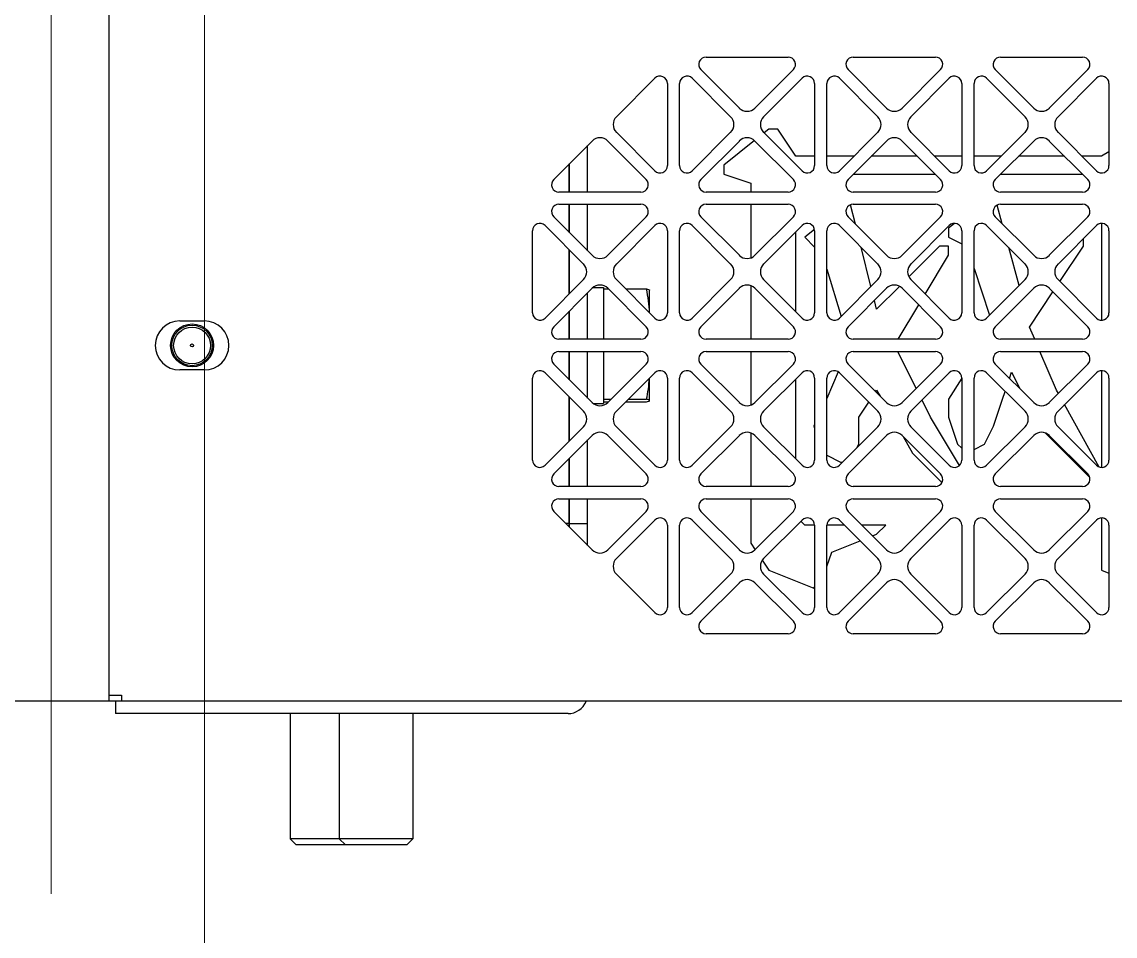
# Model space of a CAD drawing. Header units: millimetres. Extents: x 0 to 87554, y -20854 to 20404.
# Drawn here: x 49709.7 to 49888, y 15288.7 to 15437.7 of the extents above; entities that cross this region are included whole.
import ezdxf

# ---------------------------------------------------------------- set-up
doc = ezdxf.new("R2010")
doc.units = ezdxf.units.MM
doc.layers.get('0').update_dxf_attribs({"lineweight": 15})
for name, color, linetype in [('2401-00332-S-M12-30HM_0', 7, 'Continuous'), ('2403-00027_S-M6-0_0', 7, 'Continuous'), ('2404-00038-S-D12_0', 7, 'Continuous'), ('4215-12657_0', 7, 'Continuous'), ('4215-17086_1_0', 7, 'Continuous'), ('4215-17086_2_0', 7, 'Continuous'), ('4215-17086_4_0', 7, 'Continuous')]:
    doc.layers.add(name, color=color, linetype=linetype)
doc.layers.add('THICK', color=7, linetype='Continuous', lineweight=0)

# ---------------------------------------------------------------- blocks, each defined once
blk = doc.blocks.new('y5i76i7676')
blk.add_lwpolyline([(951332.81, -65654.58), (951332.81, -65204.58), (951827.81, -65204.58), (951827.81, -65654.58)], close=True)
blk = doc.blocks.new('e4tggg')
at = {"layer": '2401-00332-S-M12-30HM_0', "color": 87, "linetype": 'Continuous'}
for p, q in [((657.41, -1764), (658.19, -1764)), ((657.41, -1764), (657.41, -1765.99)), ((661.02, -1764), (664.4, -1764)), ((664.91, -1764.2), (664.91, -1764.19)), ((664.91, -1767.89), (664.91, -1764.2)), ((657.41, -1770.76), (657.41, -1772.2)), ((657.41, -1774.2), (657.41, -1774.88)), ((664.91, -1782.19), (664.91, -1778.51)), ((657.41, -1779.89), (657.41, -1782.08)), ((657.41, -1781.98), (658.61, -1781.98)), ((657.41, -1782.4), (658.19, -1782.4)), ((661.02, -1782.4), (664.4, -1782.4)), ((661.44, -1781.98), (664.4, -1781.98)), ((664.91, -1782.21), (664.91, -1782.19)), ((606.31, -1833.2), (606.31, -1853.6)), ((614.31, -1833.2), (614.31, -1853.6)), ((626.31, -1833.2), (626.31, -1853.6)), ((614.31, -1853.6), (606.31, -1853.6)), ((607.31, -1854.6), (606.31, -1853.6)), ((626.31, -1853.6), (614.31, -1853.6)), ((615.31, -1854.6), (614.31, -1853.6)), ((625.31, -1854.6), (626.31, -1853.6)), ((615.31, -1854.6), (607.31, -1854.6)), ((625.31, -1854.6), (615.31, -1854.6))]:
    blk.add_line(p, q, dxfattribs=at)
for points, knots in [([(664.4, -1764), (664.52, -1764.02), (664.68, -1764.06), (664.85, -1764.13), (664.9, -1764.17), (664.91, -1764.19)], [0, 0, 0, 0, 0.666884, 0.87589, 1, 1, 1, 1]), ([(664.89, -1782.15), (664.84, -1782.11), (664.67, -1782.05), (664.51, -1782.01), (664.4, -1781.98)], [0, 0, 0, 0, 0.367874, 1, 1, 1, 1]), ([(664.4, -1782.4), (664.52, -1782.38), (664.68, -1782.34), (664.85, -1782.27), (664.9, -1782.23), (664.91, -1782.21)], [0, 0, 0, 0, 0.666884, 0.87589, 1, 1, 1, 1]), ([(664.91, -1782.19), (664.91, -1782.19), (664.91, -1782.17), (664.9, -1782.16), (664.89, -1782.15)], [0, 0, 0, 0, 0.449888, 1, 1, 1, 1])]:
    blk.add_open_spline(points, degree=3, knots=knots, dxfattribs=at)
for points in [[(664.9, -1767.87), (664.87, -1766.57), (664.68, -1765.27), (664.4, -1764)], [(664.4, -1781.98), (664.64, -1780.85), (664.81, -1779.71), (664.88, -1778.55)]]:
    blk.add_open_spline(points, degree=3, dxfattribs=at)
at = {"layer": '2403-00027_S-M6-0_0', "color": 87, "linetype": 'Continuous'}
for radius in [3.3, 3]:
    blk.add_circle((590.31, -1773.2), radius, dxfattribs=at)
at = {"layer": '2404-00038-S-D12_0', "color": 87, "linetype": 'Continuous'}
for p, q in [((655.71, -1763.75), (657.41, -1763.75)), ((657.41, -1763.75), (657.41, -1764)), ((657.41, -1765.99), (657.41, -1770.76)), ((657.41, -1774.88), (657.41, -1779.89)), ((657.41, -1782.08), (657.41, -1782.65)), ((655.71, -1782.65), (657.41, -1782.65))]:
    blk.add_line(p, q, dxfattribs=at)
at = {"layer": '4215-12657_0', "color": 87, "linetype": 'Continuous'}
for p, q in [((576.81, -1831.2), (576.81, -1715.2)), ((674.12, -1726.2), (687.5, -1726.2)), ((698.12, -1726.2), (711.5, -1726.2)), ((722.12, -1726.2), (735.5, -1726.2)), ((679.54, -1734.51), (673.27, -1728.25)), ((688.35, -1728.25), (682.08, -1734.51)), ((703.54, -1734.51), (697.27, -1728.25)), ((712.35, -1728.25), (706.08, -1734.51)), ((727.54, -1734.51), (721.27, -1728.25)), ((736.35, -1728.25), (730.08, -1734.51)), ((659.5, -1735.93), (665.76, -1729.66)), ((667.81, -1730.51), (667.81, -1743.89)), ((669.81, -1743.89), (669.81, -1730.51)), ((671.86, -1729.66), (678.12, -1735.93)), ((683.5, -1735.93), (689.76, -1729.66)), ((691.81, -1730.51), (691.81, -1743.89)), ((693.81, -1743.89), (693.81, -1730.51)), ((695.86, -1729.66), (702.12, -1735.93)), ((707.5, -1735.93), (713.76, -1729.66)), ((715.81, -1730.51), (715.81, -1743.89)), ((717.81, -1743.89), (717.81, -1730.51)), ((719.86, -1729.66), (726.12, -1735.93)), ((731.5, -1735.93), (737.76, -1729.66)), ((739.81, -1730.51), (739.81, -1743.89)), ((665.76, -1744.74), (659.5, -1738.47)), ((678.12, -1738.47), (671.86, -1744.74)), ((689.76, -1744.74), (683.5, -1738.47)), ((684.33, -1737.96), (683.58, -1738.56)), ((685.8, -1737.96), (684.33, -1737.96)), ((688.73, -1742.36), (685.8, -1737.96)), ((702.12, -1738.47), (695.86, -1744.74)), ((713.76, -1744.74), (707.5, -1738.47)), ((726.12, -1738.47), (719.86, -1744.74)), ((737.76, -1744.74), (731.5, -1738.47)), ((649.27, -1746.15), (655.54, -1739.89)), ((658.08, -1739.89), (664.35, -1746.15)), ((673.27, -1746.15), (679.54, -1739.89)), ((682.01, -1739.82), (677, -1743.83)), ((682.08, -1739.89), (688.35, -1746.15)), ((697.27, -1746.15), (703.54, -1739.89)), ((706.08, -1739.89), (712.35, -1746.15)), ((721.27, -1746.15), (727.54, -1739.89)), ((730.08, -1739.89), (736.35, -1746.15)), ((691.81, -1742.36), (688.73, -1742.36)), ((698.23, -1742.36), (693.81, -1742.36)), ((708.56, -1742.36), (701.06, -1742.36)), ((715.81, -1742.36), (711.39, -1742.36)), ((722.23, -1742.36), (717.81, -1742.36)), ((732.56, -1742.36), (725.06, -1742.36)), ((738.59, -1742.36), (735.39, -1742.36)), ((739.81, -1741.63), (738.59, -1742.36)), ((677, -1743.83), (677, -1745.3)), ((677, -1745.3), (681.4, -1746.76)), ((681.4, -1746.76), (681.4, -1748.2)), ((698.13, -1745.3), (711.49, -1745.3)), ((722.13, -1745.3), (735.49, -1745.3)), ((663.5, -1748.2), (650.12, -1748.2)), ((687.5, -1748.2), (674.12, -1748.2)), ((711.5, -1748.2), (698.12, -1748.2)), ((735.5, -1748.2), (722.12, -1748.2)), ((650.12, -1750.2), (663.5, -1750.2)), ((674.12, -1750.2), (687.5, -1750.2)), ((681.4, -1750.2), (681.4, -1758.93)), ((698.47, -1753.44), (697.68, -1750.29)), ((698.12, -1750.2), (711.5, -1750.2)), ((722.4, -1753.37), (721.57, -1750.34)), ((722.12, -1750.2), (735.5, -1750.2)), ((647.86, -1753.66), (654.12, -1759.93)), ((655.54, -1758.51), (649.27, -1752.25)), ((664.35, -1752.25), (658.08, -1758.51)), ((659.5, -1759.93), (665.76, -1753.66)), ((671.86, -1753.66), (678.12, -1759.93)), ((679.54, -1758.51), (673.27, -1752.25)), ((688.35, -1752.25), (682.08, -1758.51)), ((683.5, -1759.93), (689.76, -1753.66)), ((695.86, -1753.66), (702.12, -1759.93)), ((703.54, -1758.51), (697.27, -1752.25)), ((712.35, -1752.25), (706.08, -1758.51)), ((707.5, -1759.93), (713.76, -1753.66)), ((714.63, -1753.32), (713.66, -1754.09)), ((719.86, -1753.66), (726.12, -1759.93)), ((727.54, -1758.51), (721.27, -1752.25)), ((736.35, -1752.25), (730.08, -1758.51)), ((731.5, -1759.93), (737.76, -1753.66)), ((738.59, -1753.32), (738.59, -1769.08)), ((645.81, -1767.89), (645.81, -1754.51)), ((667.81, -1754.51), (667.81, -1767.89)), ((669.81, -1767.89), (669.81, -1754.51)), ((688.73, -1767.7), (688.73, -1754.7)), ((691.79, -1754.29), (690.2, -1755.56)), ((690.2, -1755.56), (691.81, -1757.18)), ((691.81, -1754.51), (691.81, -1767.89)), ((693.81, -1767.89), (693.81, -1754.51)), ((713.66, -1754.09), (713.66, -1755.56)), ((713.66, -1755.56), (715.81, -1756.64)), ((715.81, -1754.51), (715.81, -1767.89)), ((717.81, -1767.89), (717.81, -1754.51)), ((739.81, -1754.51), (739.81, -1767.89)), ((701, -1763.59), (699.41, -1757.21)), ((712.19, -1757.03), (707.19, -1762.04)), ((713.66, -1757.03), (712.19, -1757.03)), ((713.66, -1758.49), (713.66, -1757.03)), ((725.15, -1763.45), (723.46, -1757.26)), ((731.82, -1762.79), (735.66, -1757.03)), ((735.66, -1757.03), (735.66, -1755.77)), ((709.86, -1764.83), (713.66, -1758.49)), ((693.81, -1760.77), (696.12, -1768.47)), ((717.81, -1760.68), (720.34, -1768.26)), ((654.12, -1762.47), (647.86, -1768.74)), ((665.76, -1768.74), (659.5, -1762.47)), ((678.12, -1762.47), (671.86, -1768.74)), ((689.76, -1768.74), (683.5, -1762.47)), ((702.12, -1762.47), (695.86, -1768.74)), ((713.76, -1768.74), (707.5, -1762.47)), ((726.12, -1762.47), (719.86, -1768.74)), ((737.76, -1768.74), (731.5, -1762.47)), ((649.27, -1770.15), (655.54, -1763.89)), ((658.08, -1763.89), (664.35, -1770.15)), ((673.27, -1770.15), (679.54, -1763.89)), ((681.4, -1763.47), (681.4, -1772.2)), ((682.08, -1763.89), (688.35, -1770.15)), ((697.27, -1770.15), (703.54, -1763.89)), ((705.65, -1763.58), (701.93, -1767.29)), ((706.08, -1763.89), (712.35, -1770.15)), ((721.27, -1770.15), (727.54, -1763.89)), ((726.86, -1770.23), (730.68, -1764.49)), ((730.08, -1763.89), (736.35, -1770.15)), ((701.93, -1767.29), (701.57, -1765.86)), ((705.44, -1772.2), (708.8, -1766.6)), ((588.31, -1769.2), (592.31, -1769.2)), ((727.71, -1772.2), (726.86, -1770.23)), ((663.5, -1772.2), (650.12, -1772.2)), ((687.5, -1772.2), (674.12, -1772.2)), ((711.5, -1772.2), (698.12, -1772.2)), ((735.5, -1772.2), (722.12, -1772.2)), ((650.12, -1774.2), (663.5, -1774.2)), ((674.12, -1774.2), (687.5, -1774.2)), ((681.4, -1774.2), (681.4, -1782.93)), ((698.12, -1774.2), (711.5, -1774.2)), ((708.39, -1780.21), (705.38, -1774.2)), ((722.12, -1774.2), (735.5, -1774.2)), ((731.26, -1780.49), (728.56, -1774.2)), ((655.54, -1782.51), (649.27, -1776.25)), ((664.35, -1776.25), (658.08, -1782.51)), ((679.54, -1782.51), (673.27, -1776.25)), ((688.35, -1776.25), (682.08, -1782.51)), ((703.54, -1782.51), (697.27, -1776.25)), ((712.35, -1776.25), (706.08, -1782.51)), ((727.54, -1782.51), (721.27, -1776.25)), ((736.35, -1776.25), (730.08, -1782.51)), ((592.31, -1777.2), (588.31, -1777.2)), ((645.81, -1791.89), (645.81, -1778.51)), ((647.86, -1777.66), (654.12, -1783.93)), ((659.5, -1783.93), (665.76, -1777.66)), ((667.81, -1778.51), (667.81, -1791.89)), ((669.81, -1791.89), (669.81, -1778.51)), ((671.86, -1777.66), (678.12, -1783.93)), ((683.5, -1783.93), (689.76, -1777.66)), ((688.73, -1791.7), (688.73, -1778.7)), ((691.81, -1778.51), (691.81, -1791.89)), ((695.67, -1777.51), (693.81, -1781.83)), ((693.81, -1791.89), (693.81, -1778.51)), ((695.86, -1777.66), (702.12, -1783.93)), ((707.5, -1783.93), (713.76, -1777.66)), ((715.81, -1778.51), (713.66, -1781.96)), ((715.81, -1778.51), (715.81, -1791.89)), ((717.81, -1791.89), (717.81, -1778.51)), ((719.86, -1777.66), (726.12, -1783.93)), ((723.59, -1778.57), (723.93, -1777.56)), ((723.93, -1777.56), (725.27, -1780.24)), ((731.5, -1783.93), (737.76, -1777.66)), ((738.59, -1777.32), (738.59, -1793.08)), ((739.81, -1778.51), (739.81, -1791.89)), ((701.76, -1780.74), (701.93, -1780.49)), ((701.93, -1780.49), (702.48, -1781.45)), ((722.46, -1781.96), (722.88, -1780.69)), ((731.56, -1781.04), (731.26, -1780.49)), ((699, -1784.89), (700.63, -1782.44)), ((710.73, -1784.89), (709.33, -1782.1)), ((713.66, -1781.96), (713.66, -1784.89)), ((720.99, -1786.36), (722.46, -1781.96)), ((738.22, -1793.02), (732.57, -1782.85)), ((699, -1789.29), (699, -1784.89)), ((715.44, -1792.75), (710.73, -1784.89)), ((713.66, -1784.89), (715.13, -1789.29)), ((654.12, -1786.47), (647.86, -1792.74)), ((665.76, -1792.74), (659.5, -1786.47)), ((678.12, -1786.47), (671.86, -1792.74)), ((681.4, -1787.47), (681.4, -1796.2)), ((689.76, -1792.74), (683.5, -1786.47)), ((691.81, -1786.06), (691.66, -1786.36)), ((691.66, -1786.36), (691.81, -1786.8)), ((702.12, -1786.47), (695.86, -1792.74)), ((713.76, -1792.74), (707.5, -1786.47)), ((719.53, -1789.29), (720.99, -1786.36)), ((726.12, -1786.47), (719.86, -1792.74)), ((729.45, -1787.48), (736.65, -1794.68)), ((737.76, -1792.74), (731.5, -1786.47)), ((649.27, -1794.15), (655.54, -1787.89)), ((658.08, -1787.89), (664.35, -1794.15)), ((673.27, -1794.15), (679.54, -1787.89)), ((682.08, -1787.89), (688.35, -1794.15)), ((697.27, -1794.15), (703.54, -1787.89)), ((698.68, -1789.91), (699, -1789.29)), ((706.08, -1787.89), (712.35, -1794.15)), ((706.25, -1788.05), (707.79, -1790.76)), ((715.13, -1789.29), (715.81, -1789.97)), ((717.81, -1790.15), (719.53, -1789.29)), ((721.27, -1794.15), (727.54, -1787.89)), ((730.08, -1787.89), (736.35, -1794.15)), ((693.81, -1791.1), (696.06, -1792.22)), ((707.79, -1790.76), (712.57, -1795.53)), ((696.06, -1792.22), (696.37, -1792.22)), ((663.5, -1796.2), (650.12, -1796.2)), ((687.5, -1796.2), (674.12, -1796.2)), ((711.5, -1796.2), (698.12, -1796.2)), ((735.5, -1796.2), (722.12, -1796.2)), ((650.12, -1798.2), (663.5, -1798.2)), ((674.12, -1798.2), (687.5, -1798.2)), ((681.4, -1798.2), (681.4, -1805.42)), ((698.12, -1798.2), (711.5, -1798.2)), ((722.12, -1798.2), (735.5, -1798.2)), ((655.54, -1806.51), (649.27, -1800.25)), ((664.35, -1800.25), (658.08, -1806.51)), ((679.54, -1806.51), (673.27, -1800.25)), ((688.35, -1800.25), (682.08, -1806.51)), ((703.54, -1806.51), (697.27, -1800.25)), ((712.35, -1800.25), (706.08, -1806.51)), ((727.54, -1806.51), (721.27, -1800.25)), ((736.35, -1800.25), (730.08, -1806.51)), ((659.5, -1807.93), (665.76, -1801.66)), ((671.86, -1801.66), (678.12, -1807.93)), ((683.5, -1807.93), (689.76, -1801.66)), ((690.2, -1802.49), (689.57, -1801.86)), ((695.86, -1801.66), (702.12, -1807.93)), ((707.5, -1807.93), (713.76, -1801.66)), ((719.86, -1801.66), (726.12, -1807.93)), ((731.5, -1807.93), (737.76, -1801.66)), ((738.59, -1801.32), (738.59, -1809.82)), ((667.81, -1802.51), (667.81, -1815.89)), ((669.81, -1815.89), (669.81, -1802.51)), ((691.81, -1802.49), (690.2, -1802.49)), ((691.81, -1802.51), (691.81, -1815.89)), ((696.69, -1802.49), (693.81, -1802.49)), ((693.81, -1815.89), (693.81, -1802.51)), ((703.4, -1802.49), (699.51, -1802.49)), ((701.93, -1803.96), (703.4, -1802.49)), ((715.81, -1802.51), (715.81, -1815.89)), ((717.81, -1815.89), (717.81, -1802.51)), ((739.81, -1802.51), (739.81, -1815.89)), ((681.4, -1805.42), (682.11, -1806.49)), ((694.6, -1806.89), (699.23, -1805.03)), ((701.25, -1804.23), (701.93, -1803.96)), ((693.81, -1809.24), (694.6, -1806.89)), ((683.26, -1808.22), (684.33, -1809.82)), ((665.76, -1816.74), (659.5, -1810.47)), ((678.12, -1810.47), (671.86, -1816.74)), ((689.76, -1816.74), (683.5, -1810.47)), ((684.33, -1809.82), (691.66, -1812.75)), ((702.12, -1810.47), (695.86, -1816.74)), ((713.76, -1816.74), (707.5, -1810.47)), ((726.12, -1810.47), (719.86, -1816.74)), ((737.76, -1816.74), (731.5, -1810.47)), ((738.59, -1809.82), (739.81, -1810.31)), ((673.27, -1818.15), (679.54, -1811.89)), ((682.08, -1811.89), (688.35, -1818.15)), ((691.66, -1812.75), (691.81, -1812.61)), ((697.27, -1818.15), (703.54, -1811.89)), ((706.08, -1811.89), (712.35, -1818.15)), ((721.27, -1818.15), (727.54, -1811.89)), ((730.08, -1811.89), (736.35, -1818.15)), ((687.5, -1820.2), (674.12, -1820.2)), ((711.5, -1820.2), (698.12, -1820.2)), ((735.5, -1820.2), (722.12, -1820.2)), ((576.81, -1830.2), (578.81, -1830.2)), ((578.81, -1830.2), (578.81, -1831.2)), ((1312.81, -1831.2), (576.81, -1831.2))]:
    blk.add_line(p, q, dxfattribs=at)
blk.add_circle((590.31, -1773.2), 0.25, dxfattribs=at)
for centre, radius, start, end in [((674.12, -1727.4), 1.2, 90, 225), ((687.5, -1727.4), 1.2, 315, 90), ((698.12, -1727.4), 1.2, 90, 225), ((711.5, -1727.4), 1.2, 315, 90), ((722.12, -1727.4), 1.2, 90, 225), ((735.5, -1727.4), 1.2, 315, 90), ((666.61, -1730.51), 1.2, 0, 135), ((671.01, -1730.51), 1.2, 45, 180), ((690.61, -1730.51), 1.2, 0, 135), ((695.01, -1730.51), 1.2, 45, 180), ((714.61, -1730.51), 1.2, 0, 135), ((719.01, -1730.51), 1.2, 45, 180), ((738.61, -1730.51), 1.2, 0, 135), ((660.77, -1737.2), 1.8, 135, 225), ((676.85, -1737.2), 1.8, 315, 45), ((680.81, -1733.24), 1.8, 225, 315), ((684.77, -1737.2), 1.8, 135, 225), ((700.85, -1737.2), 1.8, 315, 45), ((704.81, -1733.24), 1.8, 225, 315), ((708.77, -1737.2), 1.8, 135, 225), ((724.85, -1737.2), 1.8, 315, 45), ((728.81, -1733.24), 1.8, 225, 315), ((732.77, -1737.2), 1.8, 135, 225), ((656.81, -1741.16), 1.8, 45, 135), ((680.81, -1741.16), 1.8, 45, 135), ((704.81, -1741.16), 1.8, 45, 135), ((728.81, -1741.16), 1.8, 45, 135), ((666.61, -1743.89), 1.2, 225, 0), ((671.01, -1743.89), 1.2, 180, 315), ((690.61, -1743.89), 1.2, 225, 0), ((695.01, -1743.89), 1.2, 180, 315), ((714.61, -1743.89), 1.2, 225, 0), ((719.01, -1743.89), 1.2, 180, 315), ((738.61, -1743.89), 1.2, 225, 0), ((650.12, -1747), 1.2, 135, 270), ((663.5, -1747), 1.2, 270, 45), ((674.12, -1747), 1.2, 135, 270), ((687.5, -1747), 1.2, 270, 45), ((698.12, -1747), 1.2, 135, 270), ((711.5, -1747), 1.2, 270, 45), ((722.12, -1747), 1.2, 135, 270), ((735.5, -1747), 1.2, 270, 45), ((650.12, -1751.4), 1.2, 90, 225), ((663.5, -1751.4), 1.2, 315, 90), ((674.12, -1751.4), 1.2, 90, 225), ((687.5, -1751.4), 1.2, 315, 90), ((698.12, -1751.4), 1.2, 90, 225), ((711.5, -1751.4), 1.2, 315, 90), ((722.12, -1751.4), 1.2, 90, 225), ((735.5, -1751.4), 1.2, 315, 90), ((647.01, -1754.51), 1.2, 45, 180), ((666.61, -1754.51), 1.2, 0, 135), ((671.01, -1754.51), 1.2, 45, 180), ((690.61, -1754.51), 1.2, 0, 135), ((695.01, -1754.51), 1.2, 45, 180), ((714.61, -1754.51), 1.2, 0, 135), ((719.01, -1754.51), 1.2, 45, 180), ((738.61, -1754.51), 1.2, 0, 135), ((656.81, -1757.24), 1.8, 225, 315), ((680.81, -1757.24), 1.8, 225, 315), ((704.81, -1757.24), 1.8, 225, 315), ((728.81, -1757.24), 1.8, 225, 315), ((652.85, -1761.2), 1.8, 315, 45), ((660.77, -1761.2), 1.8, 135, 225), ((676.85, -1761.2), 1.8, 315, 45), ((684.77, -1761.2), 1.8, 135, 225), ((700.85, -1761.2), 1.8, 315, 45), ((708.77, -1761.2), 1.8, 135, 225), ((724.85, -1761.2), 1.8, 315, 45), ((732.77, -1761.2), 1.8, 135, 225), ((656.81, -1765.16), 1.8, 45, 135), ((680.81, -1765.16), 1.8, 45, 135), ((704.81, -1765.16), 1.8, 45, 135), ((728.81, -1765.16), 1.8, 45, 135), ((647.01, -1767.89), 1.2, 180, 315), ((666.61, -1767.89), 1.2, 225, 0), ((671.01, -1767.89), 1.2, 180, 315), ((690.61, -1767.89), 1.2, 225, 0), ((695.01, -1767.89), 1.2, 180, 315), ((714.61, -1767.89), 1.2, 225, 0), ((719.01, -1767.89), 1.2, 180, 315), ((738.61, -1767.89), 1.2, 225, 0), ((588.31, -1773.2), 4, 90, 270), ((592.31, -1773.2), 4, 270, 90), ((650.12, -1771), 1.2, 135, 270), ((663.5, -1771), 1.2, 270, 45), ((674.12, -1771), 1.2, 135, 270), ((687.5, -1771), 1.2, 270, 45), ((698.12, -1771), 1.2, 135, 270), ((711.5, -1771), 1.2, 270, 45), ((722.12, -1771), 1.2, 135, 270), ((735.5, -1771), 1.2, 270, 45), ((650.12, -1775.4), 1.2, 90, 225), ((663.5, -1775.4), 1.2, 315, 90), ((674.12, -1775.4), 1.2, 90, 225), ((687.5, -1775.4), 1.2, 315, 90), ((698.12, -1775.4), 1.2, 90, 225), ((711.5, -1775.4), 1.2, 315, 90), ((722.12, -1775.4), 1.2, 90, 225), ((735.5, -1775.4), 1.2, 315, 90), ((647.01, -1778.51), 1.2, 45, 180), ((666.61, -1778.51), 1.2, 0, 135), ((671.01, -1778.51), 1.2, 45, 180), ((690.61, -1778.51), 1.2, 0, 135), ((695.01, -1778.51), 1.2, 45, 180), ((714.61, -1778.51), 1.2, 0, 135), ((719.01, -1778.51), 1.2, 45, 180), ((738.61, -1778.51), 1.2, 0, 135), ((652.85, -1785.2), 1.8, 315, 45), ((656.81, -1781.24), 1.8, 225, 315), ((660.77, -1785.2), 1.8, 135, 225), ((676.85, -1785.2), 1.8, 315, 45), ((680.81, -1781.24), 1.8, 225, 315), ((684.77, -1785.2), 1.8, 135, 225), ((700.85, -1785.2), 1.8, 315, 45), ((704.81, -1781.24), 1.8, 225, 315), ((708.77, -1785.2), 1.8, 135, 225), ((724.85, -1785.2), 1.8, 315, 45), ((728.81, -1781.24), 1.8, 225, 315), ((732.77, -1785.2), 1.8, 135, 225), ((656.81, -1789.16), 1.8, 45, 135), ((680.81, -1789.16), 1.8, 45, 135), ((704.81, -1789.16), 1.8, 45, 135), ((728.81, -1789.16), 1.8, 45, 135), ((647.01, -1791.89), 1.2, 180, 315), ((666.61, -1791.89), 1.2, 225, 0), ((671.01, -1791.89), 1.2, 180, 315), ((690.61, -1791.89), 1.2, 225, 0), ((695.01, -1791.89), 1.2, 180, 315), ((714.61, -1791.89), 1.2, 225, 0), ((719.01, -1791.89), 1.2, 180, 315), ((738.61, -1791.89), 1.2, 225, 0), ((650.12, -1795), 1.2, 135, 270), ((663.5, -1795), 1.2, 270, 45), ((674.12, -1795), 1.2, 135, 270), ((687.5, -1795), 1.2, 270, 45), ((698.12, -1795), 1.2, 135, 270), ((711.5, -1795), 1.2, 270, 45), ((722.12, -1795), 1.2, 135, 270), ((735.5, -1795), 1.2, 270, 45), ((650.12, -1799.4), 1.2, 90, 225), ((663.5, -1799.4), 1.2, 315, 90), ((674.12, -1799.4), 1.2, 90, 225), ((687.5, -1799.4), 1.2, 315, 90), ((698.12, -1799.4), 1.2, 90, 225), ((711.5, -1799.4), 1.2, 315, 90), ((722.12, -1799.4), 1.2, 90, 225), ((735.5, -1799.4), 1.2, 315, 90), ((666.61, -1802.51), 1.2, 0, 135), ((671.01, -1802.51), 1.2, 45, 180), ((690.61, -1802.51), 1.2, 0, 135), ((695.01, -1802.51), 1.2, 45, 180), ((714.61, -1802.51), 1.2, 0, 135), ((719.01, -1802.51), 1.2, 45, 180), ((738.61, -1802.51), 1.2, 0, 135), ((656.81, -1805.24), 1.8, 225, 315), ((680.81, -1805.24), 1.8, 225, 315), ((704.81, -1805.24), 1.8, 225, 315), ((728.81, -1805.24), 1.8, 225, 315), ((660.77, -1809.2), 1.8, 135, 225), ((676.85, -1809.2), 1.8, 315, 45), ((684.77, -1809.2), 1.8, 135, 225), ((700.85, -1809.2), 1.8, 315, 45), ((708.77, -1809.2), 1.8, 135, 225), ((724.85, -1809.2), 1.8, 315, 45), ((732.77, -1809.2), 1.8, 135, 225), ((680.81, -1813.16), 1.8, 45, 135), ((704.81, -1813.16), 1.8, 45, 135), ((728.81, -1813.16), 1.8, 45, 135), ((666.61, -1815.89), 1.2, 225, 0), ((671.01, -1815.89), 1.2, 180, 315), ((690.61, -1815.89), 1.2, 225, 0), ((695.01, -1815.89), 1.2, 180, 315), ((714.61, -1815.89), 1.2, 225, 0), ((719.01, -1815.89), 1.2, 180, 315), ((738.61, -1815.89), 1.2, 225, 0), ((674.12, -1819), 1.2, 135, 270), ((687.5, -1819), 1.2, 270, 45), ((698.12, -1819), 1.2, 135, 270), ((711.5, -1819), 1.2, 270, 45), ((722.12, -1819), 1.2, 135, 270), ((735.5, -1819), 1.2, 270, 45)]:
    blk.add_arc(centre, radius, start, end, dxfattribs=at)
at = {"layer": '4215-17086_1_0', "color": 87, "linetype": 'Continuous'}
for p, q in [((654.81, -1748.2), (654.81, -1740.61)), ((651.81, -1748.2), (651.81, -1743.61)), ((651.81, -1754.79), (651.81, -1750.2)), ((654.81, -1757.79), (654.81, -1750.2)), ((651.81, -1764.79), (651.81, -1757.61)), ((654.81, -1772.2), (654.81, -1764.61)), ((651.81, -1772.2), (651.81, -1767.61)), ((651.81, -1778.79), (651.81, -1774.2)), ((654.81, -1781.79), (654.81, -1774.2)), ((651.81, -1788.79), (651.81, -1781.61)), ((654.81, -1796.2), (654.81, -1788.61)), ((651.81, -1796.2), (651.81, -1791.61)), ((651.81, -1802.79), (651.81, -1798.2)), ((654.81, -1805.79), (654.81, -1798.2)), ((651.81, -1802.2), (654.81, -1802.2)), ((577.81, -1831.2), (577.81, -1833.2)), ((651.61, -1833.2), (577.81, -1833.2))]:
    blk.add_line(p, q, dxfattribs=at)
blk.add_arc((651.61, -1830), 3.2, 270, 337.858, dxfattribs=at)
at = {"layer": '4215-17086_2_0', "color": 87, "linetype": 'Continuous'}
for p, q in [((651.81, -1743.61), (651.81, -1748.2)), ((651.81, -1750.2), (651.81, -1754.79)), ((651.81, -1757.61), (651.81, -1764.79)), ((651.81, -1767.61), (651.81, -1772.2)), ((651.81, -1774.2), (651.81, -1778.79)), ((651.81, -1781.61), (651.81, -1788.79)), ((651.81, -1791.61), (651.81, -1796.2)), ((651.81, -1798.2), (651.81, -1802.79)), ((651.81, -1802.2), (651.23, -1802.2))]:
    blk.add_line(p, q, dxfattribs=at)
at = {"layer": '4215-17086_4_0', "color": 87, "linetype": 'Continuous'}
blk.add_circle((590.31, -1773.2), 3.5, dxfattribs=at)
at = {"layer": 'THICK', "color": 87, "lineweight": -3}
blk.add_line((1633.31, -1831.2), (-498.69, -1831.2), dxfattribs=at)

msp = doc.modelspace()

# ---------------------------------------------------------------- linework, layer by layer
at = {"layer": 'THICK', "color": 6}
msp.add_line((49714.46, 15295.567, 19235.731), (49714.46, 15955.168, 19235.731), dxfattribs=at)

# ---------------------------------------------------------------- block references
at = {"lineweight": -3}
msp.add_blockref('e4tggg', (49147.147, 17158.127, 19235.731), dxfattribs=at)
at = {"layer": 'THICK', "lineweight": -3}
msp.add_blockref('y5i76i7676', (-901593.344, 80884.109), dxfattribs=at)

doc.saveas('drawing.dxf')
